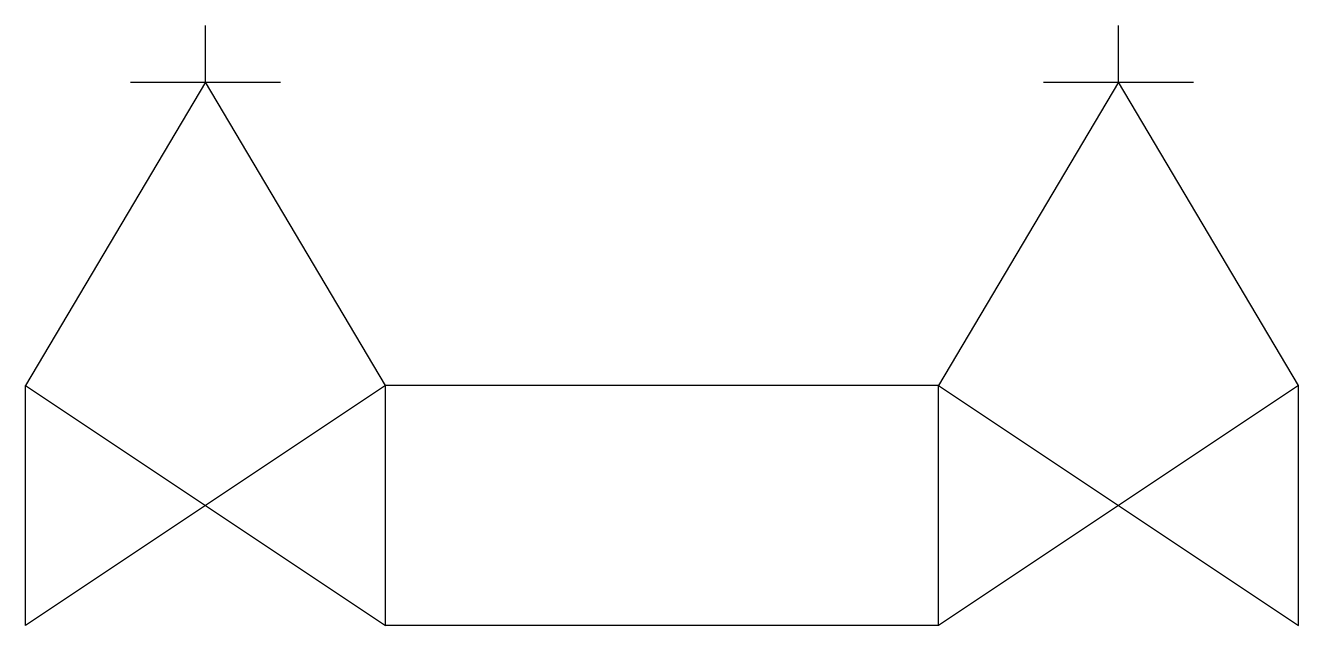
# Model space of a CAD drawing. Extents: x -0.166 to 0.166, y -0.031 to 0.125.
import ezdxf

# ---------------------------------------------------------------- set-up
doc = ezdxf.new("R2010")
doc.units = 0
doc.header["$LTSCALE"] = 0.5
doc.header["$MEASUREMENT"] = 0
doc.layers.get('0').update_dxf_attribs({"linetype": 'CONTINUOUS'})

msp = doc.modelspace()

# ---------------------------------------------------------------- linework, layer by layer
at = {"linetype": 'Continuous'}
for p, q in [((-0.11891, 0.11024), (-0.11891, 0.125)), ((0.11891, 0.11024), (0.11891, 0.125)), ((-0.11891, 0.11024), (-0.16579, 0.03125)), ((-0.13844, 0.11024), (-0.09938, 0.11024)), ((-0.07204, 0.03125), (-0.11891, 0.11024)), ((0.11891, 0.11024), (0.07204, 0.03125)), ((0.09938, 0.11024), (0.13844, 0.11024)), ((0.16579, 0.03125), (0.11891, 0.11024)), ((-0.07204, 0.03125), (-0.16579, -0.03125)), ((-0.16579, 0.03125), (-0.07204, -0.03125)), ((-0.16579, -0.03125), (-0.16579, 0.03125)), ((-0.07204, -0.03125), (-0.07204, 0.03125)), ((0.07204, 0.03125), (0.16579, -0.03125)), ((0.16579, 0.03125), (0.07204, -0.03125)), ((0.07204, -0.03125), (0.07204, 0.03125)), ((0.16579, -0.03125), (0.16579, 0.03125))]:
    msp.add_line(p, q, dxfattribs=at)
for p, q in [((0.07204, 0.03125), (-0.07204, 0.03125)), ((0.07204, -0.03125), (-0.07204, -0.03125))]:
    msp.add_line(p, q)

doc.saveas('drawing.dxf')
